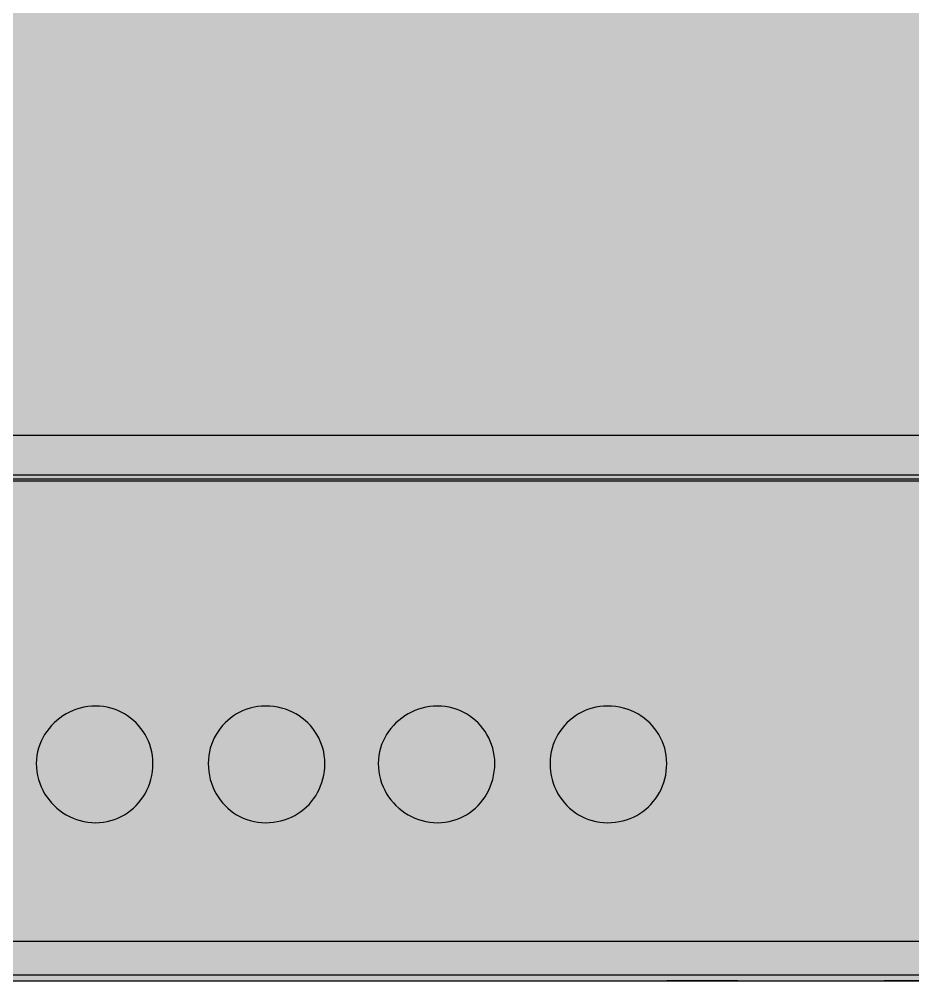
# Model space of a CAD drawing. Header units: millimetres. Extents: x 0 to 966, y -664 to 90.
# Drawn here: x 536.36 to 576.23, y -130 to -87.12 of the extents above; entities that cross this region are included whole.
import ezdxf

# ---------------------------------------------------------------- set-up
doc = ezdxf.new("R2010")
doc.units = ezdxf.units.MM
for name, color, linetype in [('HDL_BODY', 7, 'Continuous'), ('HDL_COLOUR', 7, 'Continuous'), ('HDL_DETAIL', 7, 'Continuous'), ('HDL_PRINT', 7, 'Continuous')]:
    doc.layers.add(name, color=color, linetype=linetype)

# ---------------------------------------------------------------- blocks, each defined once
blk = doc.blocks.new('M_R8.16.1_FRONT')
at = {"layer": 'HDL_BODY', "true_color": 0x202126}
blk.add_hatch(color=250, dxfattribs=at).paths.add_polyline_path([(0, 0), (144, 0), (144, 90), (0, 90)])
at = {"layer": 'HDL_BODY', "true_color": 0x2a2a30}
blk.add_hatch(color=250, dxfattribs=at).paths.add_polyline_path([(0.4, 20.52), (143.6, 20.52), (143.6, 68.31), (0.4, 68.31)])
at = {"layer": 'HDL_BODY', "true_color": 0x23242a}
blk.add_hatch(color=250, dxfattribs=at).paths.add_polyline_path([(0.4, 0.5), (143.6, 0.5), (143.6, 19.8), (0.4, 19.8)])
at = {"layer": 'HDL_COLOUR', "true_color": 0x18191d}
for points in [[(42.328, 9.696), (42.322, 9.871), (42.304, 10.042), (42.276, 10.211), (42.236, 10.375), (42.187, 10.535), (42.127, 10.69), (42.057, 10.841), (41.978, 10.985), (41.891, 11.124), (41.795, 11.257), (41.69, 11.384), (41.578, 11.503), (41.459, 11.615), (41.333, 11.719), (41.2, 11.815), (41.061, 11.903), (40.916, 11.981), (40.766, 12.051), (40.61, 12.111), (40.45, 12.161), (40.286, 12.2), (40.118, 12.229), (39.946, 12.246), (39.771, 12.252), (39.596, 12.246), (39.423, 12.229), (39.253, 12.2), (39.085, 12.161), (38.922, 12.111), (38.763, 12.051), (38.608, 11.981), (38.458, 11.903), (38.314, 11.815), (38.176, 11.719), (38.044, 11.615), (37.919, 11.503), (37.802, 11.384), (37.692, 11.257), (37.591, 11.124), (37.498, 10.985), (37.414, 10.841), (37.34, 10.69), (37.277, 10.535), (37.223, 10.375), (37.181, 10.211), (37.151, 10.042), (37.132, 9.871), (37.125, 9.696), (37.132, 9.51), (37.151, 9.329), (37.181, 9.152), (37.223, 8.98), (37.277, 8.812), (37.34, 8.65), (37.414, 8.494), (37.498, 8.344), (37.591, 8.201), (37.692, 8.064), (37.802, 7.934), (37.919, 7.812), (38.044, 7.697), (38.176, 7.591), (38.314, 7.493), (38.458, 7.404), (38.608, 7.324), (38.763, 7.254), (38.922, 7.193), (39.085, 7.143), (39.253, 7.103), (39.423, 7.075), (39.596, 7.057), (39.771, 7.051), (39.946, 7.057), (40.118, 7.075), (40.286, 7.103), (40.45, 7.143), (40.61, 7.193), (40.766, 7.254), (40.916, 7.324), (41.061, 7.404), (41.2, 7.493), (41.333, 7.591), (41.459, 7.697), (41.578, 7.812), (41.69, 7.934), (41.795, 8.064), (41.891, 8.201), (41.978, 8.344), (42.057, 8.494), (42.127, 8.65), (42.187, 8.812), (42.236, 8.98), (42.276, 9.152), (42.304, 9.329), (42.322, 9.51), (42.328, 9.696)], [(50, 9.696), (49.994, 9.871), (49.977, 10.042), (49.948, 10.211), (49.908, 10.375), (49.858, 10.535), (49.797, 10.69), (49.727, 10.841), (49.647, 10.985), (49.558, 11.124), (49.46, 11.257), (49.353, 11.384), (49.239, 11.503), (49.116, 11.615), (48.986, 11.719), (48.849, 11.815), (48.706, 11.903), (48.556, 11.981), (48.399, 12.051), (48.237, 12.111), (48.07, 12.161), (47.898, 12.2), (47.721, 12.229), (47.54, 12.246), (47.354, 12.252), (47.18, 12.246), (47.008, 12.229), (46.84, 12.2), (46.675, 12.161), (46.515, 12.111), (46.36, 12.051), (46.21, 11.981), (46.065, 11.903), (45.926, 11.815), (45.793, 11.719), (45.666, 11.615), (45.547, 11.503), (45.435, 11.384), (45.331, 11.257), (45.235, 11.124), (45.147, 10.985), (45.068, 10.841), (44.999, 10.69), (44.939, 10.535), (44.889, 10.375), (44.85, 10.211), (44.821, 10.042), (44.804, 9.871), (44.798, 9.696), (44.804, 9.51), (44.821, 9.329), (44.85, 9.152), (44.889, 8.98), (44.939, 8.812), (44.999, 8.65), (45.068, 8.494), (45.147, 8.344), (45.235, 8.201), (45.331, 8.064), (45.435, 7.934), (45.547, 7.812), (45.666, 7.697), (45.793, 7.591), (45.926, 7.493), (46.065, 7.404), (46.21, 7.324), (46.36, 7.254), (46.515, 7.193), (46.675, 7.143), (46.84, 7.103), (47.008, 7.075), (47.18, 7.057), (47.354, 7.051), (47.532, 7.057), (47.707, 7.073), (47.877, 7.099), (48.043, 7.136), (48.204, 7.182), (48.361, 7.238), (48.512, 7.303), (48.658, 7.377), (48.798, 7.46), (48.932, 7.551), (49.06, 7.649), (49.181, 7.756), (49.295, 7.869), (49.401, 7.99), (49.5, 8.118), (49.591, 8.251), (49.674, 8.392), (49.748, 8.537), (49.813, 8.689), (49.869, 8.845), (49.915, 9.007), (49.952, 9.173), (49.979, 9.343), (49.995, 9.518), (50, 9.696)], [(57.583, 9.696), (57.578, 9.871), (57.56, 10.042), (57.531, 10.211), (57.492, 10.375), (57.442, 10.535), (57.382, 10.69), (57.313, 10.841), (57.234, 10.985), (57.147, 11.124), (57.05, 11.257), (56.946, 11.384), (56.834, 11.503), (56.715, 11.615), (56.589, 11.719), (56.456, 11.815), (56.317, 11.903), (56.172, 11.981), (56.022, 12.051), (55.866, 12.111), (55.706, 12.161), (55.542, 12.2), (55.374, 12.229), (55.202, 12.246), (55.027, 12.252), (54.851, 12.246), (54.678, 12.229), (54.507, 12.2), (54.34, 12.161), (54.177, 12.111), (54.017, 12.051), (53.862, 11.981), (53.713, 11.903), (53.569, 11.815), (53.43, 11.719), (53.299, 11.615), (53.174, 11.503), (53.056, 11.384), (52.947, 11.257), (52.846, 11.124), (52.753, 10.985), (52.67, 10.841), (52.596, 10.69), (52.532, 10.535), (52.479, 10.375), (52.437, 10.211), (52.406, 10.042), (52.387, 9.871), (52.381, 9.696), (52.387, 9.51), (52.406, 9.329), (52.437, 9.152), (52.479, 8.98), (52.532, 8.812), (52.596, 8.65), (52.67, 8.494), (52.753, 8.344), (52.846, 8.201), (52.947, 8.064), (53.056, 7.934), (53.174, 7.812), (53.299, 7.697), (53.43, 7.591), (53.569, 7.493), (53.713, 7.404), (53.862, 7.324), (54.017, 7.254), (54.177, 7.193), (54.34, 7.143), (54.507, 7.103), (54.678, 7.075), (54.851, 7.057), (55.027, 7.051), (55.202, 7.057), (55.374, 7.075), (55.542, 7.103), (55.706, 7.143), (55.866, 7.193), (56.022, 7.254), (56.172, 7.324), (56.317, 7.404), (56.456, 7.493), (56.589, 7.591), (56.715, 7.697), (56.834, 7.812), (56.946, 7.934), (57.05, 8.064), (57.147, 8.201), (57.234, 8.344), (57.313, 8.494), (57.382, 8.65), (57.442, 8.812), (57.492, 8.98), (57.531, 9.152), (57.56, 9.329), (57.578, 9.51), (57.583, 9.696)], [(65.256, 9.696), (65.25, 9.871), (65.232, 10.042), (65.204, 10.211), (65.164, 10.375), (65.114, 10.535), (65.053, 10.69), (64.983, 10.841), (64.903, 10.985), (64.814, 11.124), (64.716, 11.257), (64.609, 11.384), (64.494, 11.503), (64.372, 11.615), (64.242, 11.719), (64.105, 11.815), (63.961, 11.903), (63.811, 11.981), (63.655, 12.051), (63.493, 12.111), (63.326, 12.161), (63.154, 12.2), (62.977, 12.229), (62.795, 12.246), (62.61, 12.252), (62.435, 12.246), (62.263, 12.229), (62.095, 12.2), (61.931, 12.161), (61.771, 12.111), (61.615, 12.051), (61.465, 11.981), (61.32, 11.903), (61.18, 11.815), (61.047, 11.719), (60.921, 11.615), (60.801, 11.503), (60.689, 11.384), (60.585, 11.257), (60.489, 11.124), (60.401, 10.985), (60.322, 10.841), (60.252, 10.69), (60.192, 10.535), (60.142, 10.375), (60.103, 10.211), (60.074, 10.042), (60.057, 9.871), (60.051, 9.696), (60.057, 9.51), (60.074, 9.329), (60.103, 9.152), (60.142, 8.98), (60.192, 8.812), (60.252, 8.65), (60.322, 8.494), (60.401, 8.344), (60.489, 8.201), (60.585, 8.064), (60.689, 7.934), (60.801, 7.812), (60.921, 7.697), (61.047, 7.591), (61.18, 7.493), (61.32, 7.404), (61.465, 7.324), (61.615, 7.254), (61.771, 7.193), (61.931, 7.143), (62.095, 7.103), (62.263, 7.075), (62.435, 7.057), (62.61, 7.051), (62.788, 7.057), (62.962, 7.073), (63.133, 7.099), (63.299, 7.136), (63.46, 7.182), (63.617, 7.238), (63.768, 7.303), (63.914, 7.377), (64.054, 7.46), (64.188, 7.551), (64.316, 7.649), (64.437, 7.756), (64.55, 7.869), (64.657, 7.99), (64.756, 8.118), (64.847, 8.251), (64.929, 8.392), (65.003, 8.537), (65.069, 8.689), (65.124, 8.845), (65.171, 9.007), (65.208, 9.173), (65.234, 9.343), (65.25, 9.518), (65.256, 9.696)]]:
    blk.add_hatch(color=250, dxfattribs=at).paths.add_polyline_path(points)
at = {"layer": 'HDL_PRINT', "true_color": 0xdee1e9}
for points in [[(43.122, 40.284), (44.354, 42.399), (45.59, 40.284), (43.122, 40.284)], [(59.699, 40.195), (60.935, 42.399), (62.17, 40.195), (59.699, 40.195)], [(45.325, 37.199), (45.679, 37.11), (45.652, 37.016), (45.622, 36.927), (45.588, 36.842), (45.551, 36.761), (45.512, 36.685), (45.47, 36.612), (45.426, 36.544), (45.38, 36.481), (45.334, 36.421), (45.286, 36.366), (45.238, 36.316), (45.166, 36.27), (45.094, 36.229), (45.022, 36.192), (44.949, 36.159), (44.877, 36.131), (44.805, 36.107), (44.733, 36.088), (44.66, 36.073), (44.588, 36.062), (44.516, 36.056), (44.444, 36.054), (44.349, 36.056), (44.26, 36.062), (44.174, 36.073), (44.094, 36.088), (44.017, 36.107), (43.945, 36.131), (43.877, 36.159), (43.814, 36.192), (43.755, 36.229), (43.7, 36.27), (43.649, 36.316), (43.575, 36.345), (43.51, 36.379), (43.454, 36.419), (43.405, 36.464), (43.363, 36.514), (43.326, 36.57), (43.293, 36.631), (43.263, 36.697), (43.236, 36.768), (43.209, 36.845), (43.165, 36.917), (43.129, 36.989), (43.101, 37.062), (43.078, 37.134), (43.062, 37.206), (43.05, 37.278), (43.042, 37.351), (43.037, 37.423), (43.034, 37.495), (43.033, 37.567), (43.033, 37.639), (43.033, 37.733), (43.034, 37.823), (43.037, 37.909), (43.042, 37.992), (43.05, 38.073), (43.062, 38.151), (43.078, 38.227), (43.101, 38.302), (43.129, 38.375), (43.165, 38.448), (43.209, 38.52), (43.238, 38.573), (43.273, 38.626), (43.312, 38.679), (43.357, 38.732), (43.408, 38.785), (43.463, 38.838), (43.524, 38.891), (43.59, 38.944), (43.662, 38.997), (43.738, 39.05), (43.794, 39.076), (43.854, 39.102), (43.918, 39.127), (43.986, 39.15), (44.058, 39.171), (44.132, 39.189), (44.208, 39.204), (44.286, 39.215), (44.364, 39.223), (44.444, 39.225), (44.516, 39.223), (44.588, 39.216), (44.66, 39.206), (44.733, 39.191), (44.805, 39.171), (44.877, 39.147), (44.949, 39.119), (45.022, 39.086), (45.094, 39.049), (45.166, 39.007), (45.238, 38.96), (45.291, 38.908), (45.342, 38.854), (45.392, 38.8), (45.438, 38.744), (45.48, 38.686), (45.517, 38.625), (45.547, 38.561), (45.57, 38.493), (45.584, 38.421), (45.59, 38.345), (45.238, 38.255), (45.209, 38.315), (45.179, 38.373), (45.149, 38.43), (45.12, 38.484), (45.09, 38.535), (45.061, 38.583), (45.031, 38.626), (45.002, 38.664), (44.974, 38.696), (44.915, 38.725), (44.856, 38.754), (44.797, 38.782), (44.738, 38.807), (44.679, 38.829), (44.62, 38.848), (44.561, 38.862), (44.502, 38.871), (44.444, 38.874), (44.367, 38.871), (44.295, 38.864), (44.227, 38.852), (44.163, 38.837), (44.102, 38.818), (44.044, 38.797), (43.988, 38.773), (43.934, 38.748), (43.88, 38.722), (43.828, 38.696), (43.771, 38.664), (43.721, 38.626), (43.676, 38.583), (43.636, 38.535), (43.599, 38.484), (43.565, 38.43), (43.534, 38.373), (43.503, 38.315), (43.474, 38.255), (43.47, 38.197), (43.462, 38.137), (43.45, 38.076), (43.436, 38.013), (43.421, 37.947), (43.407, 37.878), (43.396, 37.804), (43.387, 37.724), (43.384, 37.639), (43.387, 37.563), (43.394, 37.491), (43.406, 37.423), (43.421, 37.359), (43.44, 37.298), (43.461, 37.239), (43.485, 37.183), (43.51, 37.128), (43.536, 37.074), (43.563, 37.021), (43.592, 36.94), (43.622, 36.87), (43.653, 36.81), (43.687, 36.759), (43.724, 36.714), (43.764, 36.676), (43.809, 36.642), (43.859, 36.61), (43.914, 36.58), (43.951, 36.548), (43.996, 36.516), (44.046, 36.487), (44.102, 36.46), (44.161, 36.438), (44.224, 36.42), (44.289, 36.409), (44.354, 36.405), (44.431, 36.407), (44.504, 36.415), (44.572, 36.426), (44.636, 36.442), (44.697, 36.46), (44.756, 36.481), (44.812, 36.504), (44.867, 36.529), (44.921, 36.554), (44.974, 36.58), (45.024, 36.634), (45.069, 36.688), (45.111, 36.743), (45.148, 36.799), (45.183, 36.857), (45.214, 36.918), (45.244, 36.982), (45.272, 37.05), (45.299, 37.122), (45.325, 37.199)]]:
    blk.add_hatch(color=254, dxfattribs=at).paths.add_polyline_path(points)
h = blk.add_hatch(color=254, dxfattribs=at)
h.paths.add_polyline_path([(59.699, 36.14), (59.699, 39.139), (60.756, 39.139), (60.815, 39.139), (60.875, 39.138), (60.934, 39.136), (60.993, 39.131), (61.051, 39.124), (61.11, 39.112), (61.169, 39.097), (61.227, 39.076), (61.286, 39.05), (61.349, 39.046), (61.405, 39.034), (61.457, 39.017), (61.507, 38.994), (61.557, 38.968), (61.608, 38.938), (61.664, 38.906), (61.726, 38.874), (61.782, 38.815), (61.833, 38.755), (61.878, 38.696), (61.918, 38.638), (61.955, 38.579), (61.989, 38.52), (62.02, 38.462), (62.051, 38.403), (62.08, 38.345), (62.105, 38.289), (62.124, 38.229), (62.139, 38.165), (62.15, 38.097), (62.159, 38.025), (62.164, 37.951), (62.167, 37.875), (62.169, 37.798), (62.17, 37.719), (62.17, 37.639), (62.17, 37.554), (62.169, 37.475), (62.166, 37.401), (62.162, 37.331), (62.154, 37.265), (62.143, 37.202), (62.128, 37.14), (62.107, 37.08), (62.08, 37.021), (62.076, 36.955), (62.065, 36.89), (62.048, 36.828), (62.025, 36.768), (61.998, 36.713), (61.969, 36.662), (61.937, 36.618), (61.905, 36.58), (61.867, 36.543), (61.828, 36.506), (61.79, 36.468), (61.752, 36.43), (61.715, 36.392), (61.677, 36.354), (61.64, 36.316), (61.603, 36.287), (61.559, 36.264), (61.512, 36.246), (61.463, 36.229), (61.414, 36.212), (61.366, 36.193), (61.323, 36.17), (61.286, 36.14), (61.227, 36.14), (61.169, 36.14), (61.11, 36.14), (61.051, 36.14), (60.993, 36.14), (60.934, 36.14), (60.875, 36.14), (60.815, 36.14), (60.756, 36.14), (59.699, 36.14)])
h.paths.add_polyline_path([(60.051, 36.494), (60.756, 36.494), (60.823, 36.494), (60.888, 36.494), (60.951, 36.494), (61.011, 36.494), (61.067, 36.494), (61.118, 36.494), (61.162, 36.494), (61.199, 36.494), (61.237, 36.526), (61.274, 36.551), (61.312, 36.571), (61.35, 36.59), (61.388, 36.611), (61.426, 36.636), (61.464, 36.67), (61.497, 36.707), (61.53, 36.75), (61.562, 36.797), (61.595, 36.846), (61.628, 36.895), (61.661, 36.942), (61.694, 36.984), (61.726, 37.021), (61.729, 37.08), (61.737, 37.14), (61.749, 37.202), (61.763, 37.265), (61.778, 37.331), (61.792, 37.401), (61.804, 37.475), (61.812, 37.554), (61.816, 37.639), (61.813, 37.74), (61.806, 37.831), (61.794, 37.913), (61.779, 37.989), (61.76, 38.058), (61.739, 38.122), (61.716, 38.181), (61.691, 38.237), (61.666, 38.292), (61.64, 38.345), (61.607, 38.4), (61.569, 38.45), (61.528, 38.494), (61.485, 38.535), (61.441, 38.571), (61.397, 38.605), (61.356, 38.637), (61.318, 38.667), (61.286, 38.696), (61.227, 38.722), (61.169, 38.743), (61.11, 38.758), (61.051, 38.77), (60.993, 38.777), (60.934, 38.782), (60.875, 38.784), (60.815, 38.785), (60.756, 38.785), (60.051, 38.785), (60.051, 36.494)])
at = {"layer": 'HDL_DETAIL', "color": 251, "true_color": 0x52555c}
for points in [[(0, 0), (144, 0), (144, 90), (0, 90), (0, 0)], [(0, 22.301), (144, 22.301), (144, 67.697), (0, 67.697), (0, 22.301)], [(42.328, 9.696), (42.322, 9.871), (42.304, 10.042), (42.276, 10.211), (42.236, 10.375), (42.187, 10.535), (42.127, 10.69), (42.057, 10.841), (41.978, 10.985), (41.891, 11.124), (41.795, 11.257), (41.69, 11.384), (41.578, 11.503), (41.459, 11.615), (41.333, 11.719), (41.2, 11.815), (41.061, 11.903), (40.916, 11.981), (40.766, 12.051), (40.61, 12.111), (40.45, 12.161), (40.286, 12.2), (40.118, 12.229), (39.946, 12.246), (39.771, 12.252), (39.596, 12.246), (39.423, 12.229), (39.253, 12.2), (39.085, 12.161), (38.922, 12.111), (38.763, 12.051), (38.608, 11.981), (38.458, 11.903), (38.314, 11.815), (38.176, 11.719), (38.044, 11.615), (37.919, 11.503), (37.802, 11.384), (37.692, 11.257), (37.591, 11.124), (37.498, 10.985), (37.414, 10.841), (37.34, 10.69), (37.277, 10.535), (37.223, 10.375), (37.181, 10.211), (37.151, 10.042), (37.132, 9.871), (37.125, 9.696), (37.132, 9.51), (37.151, 9.329), (37.181, 9.152), (37.223, 8.98), (37.277, 8.812), (37.34, 8.65), (37.414, 8.494), (37.498, 8.344), (37.591, 8.201), (37.692, 8.064), (37.802, 7.934), (37.919, 7.812), (38.044, 7.697), (38.176, 7.591), (38.314, 7.493), (38.458, 7.404), (38.608, 7.324), (38.763, 7.254), (38.922, 7.193), (39.085, 7.143), (39.253, 7.103), (39.423, 7.075), (39.596, 7.057), (39.771, 7.051), (39.946, 7.057), (40.118, 7.075), (40.286, 7.103), (40.45, 7.143), (40.61, 7.193), (40.766, 7.254), (40.916, 7.324), (41.061, 7.404), (41.2, 7.493), (41.333, 7.591), (41.459, 7.697), (41.578, 7.812), (41.69, 7.934), (41.795, 8.064), (41.891, 8.201), (41.978, 8.344), (42.057, 8.494), (42.127, 8.65), (42.187, 8.812), (42.236, 8.98), (42.276, 9.152), (42.304, 9.329), (42.322, 9.51), (42.328, 9.696)], [(50, 9.696), (49.994, 9.871), (49.977, 10.042), (49.948, 10.211), (49.908, 10.375), (49.858, 10.535), (49.797, 10.69), (49.727, 10.841), (49.647, 10.985), (49.558, 11.124), (49.46, 11.257), (49.353, 11.384), (49.239, 11.503), (49.116, 11.615), (48.986, 11.719), (48.849, 11.815), (48.706, 11.903), (48.556, 11.981), (48.399, 12.051), (48.237, 12.111), (48.07, 12.161), (47.898, 12.2), (47.721, 12.229), (47.54, 12.246), (47.354, 12.252), (47.18, 12.246), (47.008, 12.229), (46.84, 12.2), (46.675, 12.161), (46.515, 12.111), (46.36, 12.051), (46.21, 11.981), (46.065, 11.903), (45.926, 11.815), (45.793, 11.719), (45.666, 11.615), (45.547, 11.503), (45.435, 11.384), (45.331, 11.257), (45.235, 11.124), (45.147, 10.985), (45.068, 10.841), (44.999, 10.69), (44.939, 10.535), (44.889, 10.375), (44.85, 10.211), (44.821, 10.042), (44.804, 9.871), (44.798, 9.696), (44.804, 9.51), (44.821, 9.329), (44.85, 9.152), (44.889, 8.98), (44.939, 8.812), (44.999, 8.65), (45.068, 8.494), (45.147, 8.344), (45.235, 8.201), (45.331, 8.064), (45.435, 7.934), (45.547, 7.812), (45.666, 7.697), (45.793, 7.591), (45.926, 7.493), (46.065, 7.404), (46.21, 7.324), (46.36, 7.254), (46.515, 7.193), (46.675, 7.143), (46.84, 7.103), (47.008, 7.075), (47.18, 7.057), (47.354, 7.051), (47.532, 7.057), (47.707, 7.073), (47.877, 7.099), (48.043, 7.136), (48.204, 7.182), (48.361, 7.238), (48.512, 7.303), (48.658, 7.377), (48.798, 7.46), (48.932, 7.551), (49.06, 7.649), (49.181, 7.756), (49.295, 7.869), (49.401, 7.99), (49.5, 8.118), (49.591, 8.251), (49.674, 8.392), (49.748, 8.537), (49.813, 8.689), (49.869, 8.845), (49.915, 9.007), (49.952, 9.173), (49.979, 9.343), (49.995, 9.518), (50, 9.696)], [(57.583, 9.696), (57.578, 9.871), (57.56, 10.042), (57.531, 10.211), (57.492, 10.375), (57.442, 10.535), (57.382, 10.69), (57.313, 10.841), (57.234, 10.985), (57.147, 11.124), (57.05, 11.257), (56.946, 11.384), (56.834, 11.503), (56.715, 11.615), (56.589, 11.719), (56.456, 11.815), (56.317, 11.903), (56.172, 11.981), (56.022, 12.051), (55.866, 12.111), (55.706, 12.161), (55.542, 12.2), (55.374, 12.229), (55.202, 12.246), (55.027, 12.252), (54.851, 12.246), (54.678, 12.229), (54.507, 12.2), (54.34, 12.161), (54.177, 12.111), (54.017, 12.051), (53.862, 11.981), (53.713, 11.903), (53.569, 11.815), (53.43, 11.719), (53.299, 11.615), (53.174, 11.503), (53.056, 11.384), (52.947, 11.257), (52.846, 11.124), (52.753, 10.985), (52.67, 10.841), (52.596, 10.69), (52.532, 10.535), (52.479, 10.375), (52.437, 10.211), (52.406, 10.042), (52.387, 9.871), (52.381, 9.696), (52.387, 9.51), (52.406, 9.329), (52.437, 9.152), (52.479, 8.98), (52.532, 8.812), (52.596, 8.65), (52.67, 8.494), (52.753, 8.344), (52.846, 8.201), (52.947, 8.064), (53.056, 7.934), (53.174, 7.812), (53.299, 7.697), (53.43, 7.591), (53.569, 7.493), (53.713, 7.404), (53.862, 7.324), (54.017, 7.254), (54.177, 7.193), (54.34, 7.143), (54.507, 7.103), (54.678, 7.075), (54.851, 7.057), (55.027, 7.051), (55.202, 7.057), (55.374, 7.075), (55.542, 7.103), (55.706, 7.143), (55.866, 7.193), (56.022, 7.254), (56.172, 7.324), (56.317, 7.404), (56.456, 7.493), (56.589, 7.591), (56.715, 7.697), (56.834, 7.812), (56.946, 7.934), (57.05, 8.064), (57.147, 8.201), (57.234, 8.344), (57.313, 8.494), (57.382, 8.65), (57.442, 8.812), (57.492, 8.98), (57.531, 9.152), (57.56, 9.329), (57.578, 9.51), (57.583, 9.696)], [(65.256, 9.696), (65.25, 9.871), (65.232, 10.042), (65.204, 10.211), (65.164, 10.375), (65.114, 10.535), (65.053, 10.69), (64.983, 10.841), (64.903, 10.985), (64.814, 11.124), (64.716, 11.257), (64.609, 11.384), (64.494, 11.503), (64.372, 11.615), (64.242, 11.719), (64.105, 11.815), (63.961, 11.903), (63.811, 11.981), (63.655, 12.051), (63.493, 12.111), (63.326, 12.161), (63.154, 12.2), (62.977, 12.229), (62.795, 12.246), (62.61, 12.252), (62.435, 12.246), (62.263, 12.229), (62.095, 12.2), (61.931, 12.161), (61.771, 12.111), (61.615, 12.051), (61.465, 11.981), (61.32, 11.903), (61.18, 11.815), (61.047, 11.719), (60.921, 11.615), (60.801, 11.503), (60.689, 11.384), (60.585, 11.257), (60.489, 11.124), (60.401, 10.985), (60.322, 10.841), (60.252, 10.69), (60.192, 10.535), (60.142, 10.375), (60.103, 10.211), (60.074, 10.042), (60.057, 9.871), (60.051, 9.696), (60.057, 9.51), (60.074, 9.329), (60.103, 9.152), (60.142, 8.98), (60.192, 8.812), (60.252, 8.65), (60.322, 8.494), (60.401, 8.344), (60.489, 8.201), (60.585, 8.064), (60.689, 7.934), (60.801, 7.812), (60.921, 7.697), (61.047, 7.591), (61.18, 7.493), (61.32, 7.404), (61.465, 7.324), (61.615, 7.254), (61.771, 7.193), (61.931, 7.143), (62.095, 7.103), (62.263, 7.075), (62.435, 7.057), (62.61, 7.051), (62.788, 7.057), (62.962, 7.073), (63.133, 7.099), (63.299, 7.136), (63.46, 7.182), (63.617, 7.238), (63.768, 7.303), (63.914, 7.377), (64.054, 7.46), (64.188, 7.551), (64.316, 7.649), (64.437, 7.756), (64.55, 7.869), (64.657, 7.99), (64.756, 8.118), (64.847, 8.251), (64.929, 8.392), (65.003, 8.537), (65.069, 8.689), (65.124, 8.845), (65.171, 9.007), (65.208, 9.173), (65.234, 9.343), (65.25, 9.518), (65.256, 9.696)], [(65.256, 0), (65.256, 0)], [(65.256, 0), (65.256, 0)], [(65.256, 0), (65.256, 0)], [(65.256, 0), (65.256, 0)], [(65.256, 0), (65.256, 0)], [(65.256, 0), (65.256, 0)], [(65.256, 0), (65.256, 0)], [(65.256, 0), (65.256, 0)], [(65.256, 0), (65.256, 0)], [(65.256, 0), (65.256, 0)], [(65.256, 0), (65.256, 0)], [(65.256, 0), (65.256, 0)], [(65.256, 0), (65.256, 0)], [(65.256, 0), (65.256, 0)], [(65.256, 0), (65.256, 0)], [(65.256, 0), (65.256, 0)], [(65.256, 0), (65.256, 0)], [(65.256, 0), (65.256, 0)], [(65.256, 0), (65.256, 0)], [(65.256, 0), (65.256, 0)], [(65.256, 0), (65.256, 0)], [(65.256, 0), (65.256, 0)], [(67.193, 0), (67.193, 0)], [(68.429, 0), (68.429, 0)], [(68.429, 0), (68.429, 0)], [(68.429, 0), (68.429, 0)], [(68.429, 0), (68.429, 0)], [(68.429, 0), (68.429, 0)], [(68.429, 0), (68.429, 0)], [(68.429, 0), (68.429, 0)], [(68.429, 0), (68.429, 0)], [(68.429, 0), (68.429, 0)], [(68.429, 0), (68.429, 0)], [(68.429, 0), (68.429, 0)], [(68.429, 0), (68.429, 0)], [(68.429, 0), (68.429, 0)], [(68.429, 0), (68.429, 0)], [(68.429, 0), (68.429, 0)], [(68.429, 0), (68.429, 0)], [(68.429, 0), (68.429, 0)], [(68.429, 0), (68.429, 0)], [(68.429, 0), (68.429, 0)], [(68.429, 0), (68.429, 0)], [(68.429, 0), (68.429, 0)], [(68.429, 0), (68.429, 0)], [(68.429, 0), (68.429, 0)], [(68.429, 0), (68.429, 0)], [(68.429, 0), (68.429, 0)], [(68.693, 0), (68.693, 0)], [(68.693, 0), (68.693, 0)], [(68.693, 0), (68.693, 0)], [(68.693, 0), (68.693, 0)], [(68.693, 0), (68.693, 0)], [(68.693, 0), (68.693, 0)], [(68.693, 0), (68.693, 0)], [(68.693, 0), (68.693, 0)], [(68.693, 0), (68.693, 0)], [(68.693, 0), (68.693, 0)], [(68.693, 0), (68.693, 0)], [(68.693, 0), (68.693, 0)], [(68.693, 0), (68.693, 0)], [(68.693, 0), (68.693, 0)], [(68.693, 0), (68.693, 0)], [(68.693, 0), (68.693, 0)], [(68.693, 0), (68.693, 0)], [(68.693, 0), (68.693, 0)], [(68.693, 0), (68.693, 0)], [(68.693, 0), (68.693, 0)], [(68.693, 0), (68.693, 0)], [(68.693, 0), (68.693, 0)], [(68.693, 0), (68.693, 0)], [(68.693, 0), (68.693, 0)], [(74.69, 0), (74.69, 0)], [(74.69, 0), (74.69, 0)], [(74.69, 0), (74.69, 0)], [(74.69, 0), (74.69, 0)], [(74.69, 0), (74.69, 0)], [(74.69, 0), (74.69, 0)], [(74.69, 0), (74.69, 0)], [(74.69, 0), (74.69, 0)], [(74.69, 0), (74.69, 0)], [(74.69, 0), (74.69, 0)], [(74.69, 0), (74.69, 0)], [(74.69, 0), (74.69, 0)], [(74.69, 0), (74.69, 0)], [(74.69, 0), (74.69, 0)], [(74.69, 0), (74.69, 0)], [(74.69, 0), (74.69, 0)], [(74.69, 0), (74.69, 0)], [(74.69, 0), (74.69, 0)], [(74.69, 0), (74.69, 0)], [(74.69, 0), (74.69, 0)], [(74.69, 0), (74.69, 0)], [(74.69, 0), (74.69, 0)], [(74.69, 0), (74.69, 0)], [(74.69, 0), (74.69, 0)], [(74.955, 0), (74.955, 0)], [(74.955, 0), (74.955, 0)], [(74.955, 0), (74.955, 0)], [(74.955, 0), (74.955, 0)], [(74.955, 0), (74.955, 0)], [(74.955, 0), (74.955, 0)], [(74.955, 0), (74.955, 0)], [(74.955, 0), (74.955, 0)], [(74.955, 0), (74.955, 0)], [(74.955, 0), (74.955, 0)], [(74.955, 0), (74.955, 0)], [(74.955, 0), (74.955, 0)], [(74.955, 0), (74.955, 0)], [(74.955, 0), (74.955, 0)], [(74.955, 0), (74.955, 0)], [(74.955, 0), (74.955, 0)], [(74.955, 0), (74.955, 0)], [(74.955, 0), (74.955, 0)], [(74.955, 0), (74.955, 0)], [(74.955, 0), (74.955, 0)], [(74.955, 0), (74.955, 0)], [(74.955, 0), (74.955, 0)], [(74.955, 0), (74.955, 0)], [(74.955, 0), (74.955, 0)], [(74.955, 0), (74.955, 0)], [(76.19, 0), (76.19, 0)]]:
    blk.add_lwpolyline(points, close=True, dxfattribs=at)
for points in [[(0.265, 24.329), (143.031, 24.328)], [(0.265, 24.329), (143.031, 24.328)], [(0.265, 24.329), (143.031, 24.328)], [(0.265, 24.329), (143.031, 24.328)], [(0.265, 24.329), (143.031, 24.328)], [(0.265, 24.329), (143.031, 24.328)], [(0.265, 24.329), (143.031, 24.328)], [(0.265, 24.329), (143.031, 24.328)], [(0.265, 24.329), (143.031, 24.328)], [(0.265, 24.329), (143.031, 24.328)], [(0.265, 24.329), (143.031, 24.328)], [(0.265, 24.329), (143.031, 24.328)], [(0.265, 24.329), (143.031, 24.328)], [(0.265, 24.329), (143.031, 24.328)], [(0.265, 24.329), (143.031, 24.328)], [(0.265, 24.329), (143.031, 24.328)], [(0.265, 24.329), (143.031, 24.328)], [(0.265, 24.329), (143.031, 24.328)], [(0.265, 24.329), (143.031, 24.328)], [(0.265, 24.329), (143.031, 24.328)], [(0.265, 24.329), (143.031, 24.328)], [(0.088, 22.389), (143.296, 22.389)], [(0.088, 22.389), (143.296, 22.389)], [(0.088, 22.389), (143.296, 22.389)], [(0.088, 22.389), (143.296, 22.389)], [(0.088, 22.389), (143.296, 22.389)], [(0.088, 22.389), (143.296, 22.389)], [(0.088, 22.389), (143.296, 22.389)], [(0.088, 22.389), (143.296, 22.389)], [(0.088, 22.389), (143.296, 22.389)], [(0.088, 22.389), (143.296, 22.389)], [(0.088, 22.389), (143.296, 22.389)], [(0.088, 22.389), (143.296, 22.389)], [(0.088, 22.389), (143.296, 22.389)], [(0.088, 22.389), (143.296, 22.389)], [(0.088, 22.389), (143.296, 22.389)], [(0.088, 22.389), (143.296, 22.389)], [(0.088, 22.389), (143.296, 22.389)], [(0.088, 22.389), (143.296, 22.389)], [(0.088, 22.389), (143.296, 22.389)], [(0.088, 22.389), (143.296, 22.389)], [(0.088, 22.389), (143.296, 22.389)], [(0.265, 22.566), (143.121, 22.565)], [(0.265, 22.566), (143.121, 22.565)], [(0.265, 22.566), (143.121, 22.565)], [(0.265, 22.566), (143.121, 22.565)], [(0.265, 22.566), (143.121, 22.565)], [(0.265, 22.566), (143.121, 22.565)], [(0.265, 22.566), (143.121, 22.565)], [(0.265, 22.566), (143.121, 22.565)], [(0.265, 22.566), (143.121, 22.565)], [(0.265, 22.566), (143.121, 22.565)], [(0.265, 22.566), (143.121, 22.565)], [(0.265, 22.566), (143.121, 22.565)], [(0.265, 22.566), (143.121, 22.565)], [(0.265, 22.566), (143.121, 22.565)], [(0.265, 22.566), (143.121, 22.565)], [(0.265, 22.566), (143.121, 22.565)], [(0.265, 22.566), (143.121, 22.565)], [(0.265, 22.566), (143.121, 22.565)], [(0.265, 22.566), (143.121, 22.565)], [(0.265, 22.566), (143.121, 22.565)], [(0.265, 22.566), (143.121, 22.565)], [(0.088, 1.762), (127.335, 1.762)], [(0.088, 1.762), (127.335, 1.762)], [(0.088, 1.762), (127.335, 1.762)], [(0.088, 1.762), (127.335, 1.762)], [(0.088, 1.762), (127.335, 1.762)], [(0.088, 1.762), (127.335, 1.762)], [(0.088, 1.762), (127.335, 1.762)], [(0.088, 1.762), (127.335, 1.762)], [(0.088, 1.762), (127.335, 1.762)], [(0.088, 1.762), (127.335, 1.762)], [(0.088, 1.762), (127.335, 1.762)], [(0.088, 1.762), (127.335, 1.762)], [(0.088, 1.762), (127.335, 1.762)], [(0.088, 1.762), (127.335, 1.762)], [(0.088, 1.762), (127.335, 1.762)], [(0.088, 1.762), (127.335, 1.762)], [(0.088, 1.762), (127.335, 1.762)], [(0.088, 1.762), (127.335, 1.762)], [(0.088, 1.762), (127.335, 1.762)], [(0.088, 1.762), (127.335, 1.762)], [(0.088, 1.762), (127.335, 1.762)], [(0, 0.264), (143.296, 0.264)], [(0, 0.264), (143.296, 0.264)], [(0, 0.264), (143.296, 0.264)], [(0, 0.264), (143.296, 0.264)], [(0, 0.264), (143.296, 0.264)], [(0, 0.264), (143.296, 0.264)], [(0, 0.264), (143.296, 0.264)], [(0, 0.264), (143.296, 0.264)], [(0, 0.264), (143.296, 0.264)], [(0, 0.264), (143.296, 0.264)], [(0, 0.264), (143.296, 0.264)], [(0, 0.264), (143.296, 0.264)], [(0, 0.264), (143.296, 0.264)], [(0, 0.264), (143.296, 0.264)], [(0, 0.264), (143.296, 0.264)], [(0, 0.264), (143.296, 0.264)], [(0, 0.264), (143.296, 0.264)], [(0, 0.264), (143.296, 0.264)], [(0, 0.264), (143.296, 0.264)], [(0, 0.264), (143.296, 0.264)], [(0, 0.264), (143.296, 0.264)], [(67.193, 0), (66.577, 0), (66.048, 0), (65.607, 0), (65.342, 0), (65.256, 0)], [(68.429, 0), (67.193, 0)], [(68.429, 0), (67.193, 0)], [(68.429, 0), (67.193, 0)], [(68.429, 0), (67.193, 0)], [(68.429, 0), (67.193, 0)], [(68.429, 0), (67.193, 0)], [(68.429, 0), (67.193, 0)], [(68.429, 0), (67.193, 0)], [(68.429, 0), (67.193, 0)], [(68.429, 0), (67.193, 0)], [(68.429, 0), (67.193, 0)], [(68.429, 0), (67.193, 0)], [(68.429, 0), (67.193, 0)], [(68.429, 0), (67.193, 0)], [(68.429, 0), (67.193, 0)], [(68.429, 0), (67.193, 0)], [(68.429, 0), (67.193, 0)], [(68.429, 0), (67.193, 0)], [(68.429, 0), (67.193, 0)], [(68.429, 0), (67.193, 0)], [(68.429, 0), (67.193, 0)], [(68.429, 0), (74.955, 0)], [(68.429, 0), (74.955, 0)], [(68.429, 0), (74.955, 0)], [(68.429, 0), (74.955, 0)], [(68.429, 0), (74.955, 0)], [(68.429, 0), (74.955, 0)], [(68.429, 0), (74.955, 0)], [(68.429, 0), (74.955, 0)], [(68.429, 0), (74.955, 0)], [(68.429, 0), (74.955, 0)], [(68.429, 0), (74.955, 0)], [(68.429, 0), (74.955, 0)], [(68.429, 0), (74.955, 0)], [(68.429, 0), (74.955, 0)], [(68.429, 0), (74.955, 0)], [(68.429, 0), (74.955, 0)], [(68.429, 0), (74.955, 0)], [(68.429, 0), (74.955, 0)], [(68.429, 0), (74.955, 0)], [(68.429, 0), (74.955, 0)], [(68.429, 0), (74.955, 0)], [(68.693, 0), (74.69, 0)], [(68.693, 0), (74.69, 0)], [(68.693, 0), (74.69, 0)], [(68.693, 0), (74.69, 0)], [(68.693, 0), (74.69, 0)], [(68.693, 0), (74.69, 0)], [(68.693, 0), (74.69, 0)], [(68.693, 0), (74.69, 0)], [(68.693, 0), (74.69, 0)], [(68.693, 0), (74.69, 0)], [(68.693, 0), (74.69, 0)], [(68.693, 0), (74.69, 0)], [(68.693, 0), (74.69, 0)], [(68.693, 0), (74.69, 0)], [(68.693, 0), (74.69, 0)], [(68.693, 0), (74.69, 0)], [(68.693, 0), (74.69, 0)], [(68.693, 0), (74.69, 0)], [(68.693, 0), (74.69, 0)], [(68.693, 0), (74.69, 0)], [(68.693, 0), (74.69, 0)], [(76.19, 0), (74.955, 0)], [(76.19, 0), (74.955, 0)], [(76.19, 0), (74.955, 0)], [(76.19, 0), (74.955, 0)], [(76.19, 0), (74.955, 0)], [(76.19, 0), (74.955, 0)], [(76.19, 0), (74.955, 0)], [(76.19, 0), (74.955, 0)], [(76.19, 0), (74.955, 0)], [(76.19, 0), (74.955, 0)], [(76.19, 0), (74.955, 0)], [(76.19, 0), (74.955, 0)], [(76.19, 0), (74.955, 0)], [(76.19, 0), (74.955, 0)], [(76.19, 0), (74.955, 0)], [(76.19, 0), (74.955, 0)], [(76.19, 0), (74.955, 0)], [(76.19, 0), (74.955, 0)], [(76.19, 0), (74.955, 0)], [(76.19, 0), (74.955, 0)], [(76.19, 0), (74.955, 0)], [(78.041, 0), (77.952, 0), (77.687, 0), (77.336, 0), (76.806, 0), (76.19, 0)]]:
    blk.add_lwpolyline(points, dxfattribs=at)

msp = doc.modelspace()

# ---------------------------------------------------------------- block references
msp.add_blockref('M_R8.16.1_FRONT', (500, -130))

doc.saveas('drawing.dxf')
